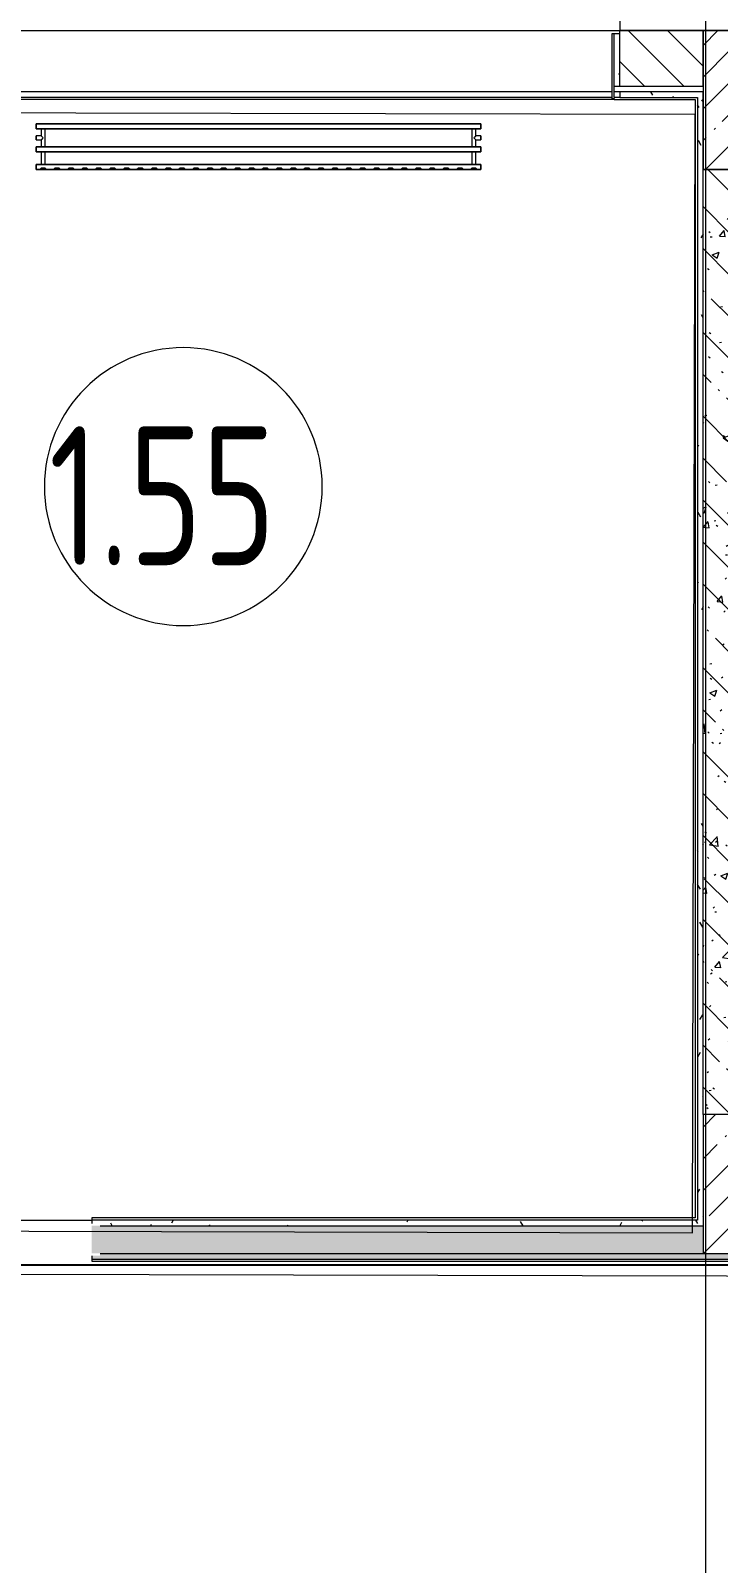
# Model space of a CAD drawing. Header units: millimetres. Extents: x -213911 to 415037, y -3642 to 107391.
# Drawn here: x 78295 to 80770, y 21449 to 26964 of the extents above; entities that cross this region are included whole.
import ezdxf

# ---------------------------------------------------------------- set-up
doc = ezdxf.new("R2010")
doc.units = ezdxf.units.MM
for name, color, linetype, lineweight in [('5.5) Перег WD5', 3, 'Continuous', 40), ('A-AREA-BNDY', 7, 'Continuous', 5), ('A-AREA-IDEN', 7, 'Continuous', 9), ('A-FLOR', 7, 'Continuous', 9), ('A-WALL', 7, 'Continuous', 5), ('I-WALL', 7, 'Continuous', 5), ('S-COLS', 7, 'Continuous', 9), ('S-COLS-1', 7, 'Continuous', 5), ('Оси', 7, 'Continuous', 9)]:
    doc.layers.add(name, color=color, linetype=linetype, lineweight=lineweight)
for name, color, linetype, lineweight, true_color in [('A-WALL-1', 9, 'Continuous', 5, 0x808080), ('A-WALL-FNSH-1', 9, 'Continuous', 5, 0x808080), ('M-EQPM-1', 7, 'Continuous', 9, 0xb2b2b2)]:
    doc.layers.add(name, color=color, linetype=linetype, lineweight=lineweight, true_color=true_color)
doc.styles.add('ISOCPEUR_1', font='isocpeur.ttf', dxfattribs={"height": 350})
doc.styles.add('СПДС', font='ГОСТ тип А.ttf', dxfattribs={"width": 0.9})
doc.dimstyles.new('ISO-2_0_0_9К_Средний_округл2', dxfattribs={"dimscale": 304.8, "dimtxt": 199.196235, "dimasz": 0.492126, "dimexe": 0.393701, "dimexo": 0, "dimgap": 0, "dimtad": 1, "dimdec": 0, "dimrnd": 10, "dimzin": 0, "dimdsep": 46, "dimtxsty": 'ISOCPEUR_1', "dimblk1": 'OBLIQUE', "dimblk2": 'OBLIQUE', "dimsah": 1, "dimcen": 0.09, "dimdle": 0.393701, "dimazin": 0, "dimtfac": 1, "dimtdec": 4, "dimtix": 1, "dimtmove": 0, "dimatfit": 3, "dimfxl": 1, "dimtvp": 1, "dimtolj": 1, "dimtzin": 0, "dimarcsym": 2})
pattern_1 = [(135, (64.7, -136.06), (-150.8683, -150.8683), [213.36, -35.56, 7.112, -35.56]), (135, (64.7, 14.71), (-150.8683, -150.8683), []), (50, (64.7, -136.06), (255.05767, -22.3145), [26.67, -293.37]), (355, (64.7, -136.06), (-49.3404, 267.4791), [21.336, -234.696]), (100.451, (85.96, -137.92), (205.7195, 245.16356), [22.666, -249.326]), (46.184, (64.7, -64.94), (379.511, -58.86), [40.005, -440.055]), (96.636, (96.33, -69.85), (332.3634, 346.3991), [33.999, -373.989]), (351.184, (64.7, -64.94), (332.3669, 346.3953), [32.004, -352.044]), (21, (100.26, -82.72), (212.26017, -143.1711), [26.67, -293.37]), (326, (100.26, -82.72), (86.5224, 257.8632), [21.336, -234.696]), (71.451, (117.95, -94.65), (298.78395, 114.6901), [22.666, -249.326]), (37.5, (64.7, -136.06), (4.32385, 118.37751), [6.706, -225.146, 6.706, -231.546, -235.585]), (37.5, (64.7, -136.06), (4.32385, 118.37751), [-470.103, 6.706, -228.879]), (7.5, (64.7, -136.06), (93.54758, 140.2533), [6.706, -129.134, 6.706, -219.812, -89.789]), (7.5, (64.7, -136.06), (93.54758, 140.2533), [-362.356, 6.706, -83.083]), (327.5, (-14.6, -136.06), (189.82734, -8.02019), [6.706, -82.194, 6.706, -270.662, -368.046]), (327.5, (-14.6, -136.06), (189.82734, -8.02019), [-366.268, 6.706, -361.34]), (317.5, (-50.16, -136.06), (207.38114, 35.59764), [6.706, -108.864, 6.706, -177.495, -261.366]), (317.5, (-50.16, -136.06), (207.38114, 35.59764), [-299.771, 6.706, -254.66])]
pattern_2 = [(0, (64.7, -136.06), (243.84, 60.96), [20.117, -162.763, 20.117, -162.763, -975.36]), (0, (64.7, -136.06), (243.84, 60.96), [-365.76, 20.117, -345.643, 20.117, -162.763, -426.72]), (0, (64.7, -136.06), (243.84, 60.96), [-914.4, 20.117, -101.803, 20.117, -284.683]), (120, (156.14, -105.58), (-174.71291, 180.691634), [20.117, -162.763, 20.117, -162.763, -975.36]), (120, (156.14, -105.58), (-174.71291, 180.691634), [-365.76, 20.117, -345.643, 20.117, -162.763, -426.72]), (120, (156.14, -105.58), (-174.71291, 180.691634), [-914.4, 20.117, -101.803, 20.117, -284.683]), (240, (186.62, 16.34), (-69.12709, -241.651634), [20.117, -162.763, 20.117, -162.763, -975.36]), (240, (186.62, 16.34), (-69.12709, -241.651634), [-365.76, 20.117, -345.643, 20.117, -162.763, -426.72]), (240, (186.62, 16.34), (-69.12709, -241.651634), [-914.4, 20.117, -101.803, 20.117, -284.683])]

# ---------------------------------------------------------------- blocks, each defined once
blk = doc.blocks.new('BSC_Колонна _Прямоугольная - 500х500-V136-Объем проектирования 1 этажа')
at = {"layer": 'S-COLS-1'}
h = blk.add_hatch(dxfattribs=at)
h.set_pattern_fill('FP_138', color=256, style=0, pattern_type=2)
h.set_pattern_definition([(45, (-80900, -22950), (-114.04925, 114.04925), []), (45, (-80785.95, -22950), (-114.04925, 114.04925), [201.613, -40.323, 6.706, -33.617])])
h.paths.add_polyline_path([(202.8, -250), (250, -250), (250, 250), (-250, 250), (-250, -250), (-26, -250)])
for p, q in [((250, 250), (-250, 250)), ((-250, 250), (-250, -250)), ((250, -250), (250, 250)), ((-250, -250), (250, -250))]:
    blk.add_line(p, q, dxfattribs=at)
blk = doc.blocks.new('radiator_prado_classic_z_tip_30_po exemplyaru - Classic Z Тип 30-500-V245-Объем проектирования 1 этажа')
at = {"layer": 'M-EQPM-1'}
for p, q in [((0, 228), (0, 210)), ((1600, 228), (0, 228)), ((0, 210), (0, 228)), ((0, 228), (12.5, 228)), ((12.5, 228), (37.5, 228)), ((37.5, 228), (12.5, 228)), ((12.5, 228), (37.5, 228)), ((12.5, 228), (17.5, 223)), ((12.5, 228), (17.5, 223)), ((32.5, 223), (17.5, 223)), ((17.5, 223), (32.5, 223)), ((32.5, 223), (37.5, 228)), ((37.5, 228), (32.5, 223)), ((37.5, 228), (62.5, 228)), ((62.5, 228), (87.5, 228)), ((87.5, 228), (62.5, 228)), ((62.5, 228), (87.5, 228)), ((62.5, 228), (67.5, 223)), ((62.5, 228), (67.5, 223)), ((82.5, 223), (67.5, 223)), ((67.5, 223), (82.5, 223)), ((82.5, 223), (87.5, 228)), ((87.5, 228), (82.5, 223)), ((87.5, 228), (112.5, 228)), ((112.5, 228), (137.5, 228)), ((137.5, 228), (112.5, 228)), ((112.5, 228), (137.5, 228)), ((112.5, 228), (117.5, 223)), ((112.5, 228), (117.5, 223)), ((132.5, 223), (117.5, 223)), ((117.5, 223), (132.5, 223)), ((132.5, 223), (137.5, 228)), ((137.5, 228), (132.5, 223)), ((137.5, 228), (162.5, 228)), ((162.5, 228), (187.5, 228)), ((187.5, 228), (162.5, 228)), ((162.5, 228), (187.5, 228)), ((162.5, 228), (167.5, 223)), ((162.5, 228), (167.5, 223)), ((182.5, 223), (167.5, 223)), ((167.5, 223), (182.5, 223)), ((182.5, 223), (187.5, 228)), ((187.5, 228), (182.5, 223)), ((187.5, 228), (212.5, 228)), ((212.5, 228), (237.5, 228)), ((237.5, 228), (212.5, 228)), ((212.5, 228), (237.5, 228)), ((212.5, 228), (217.5, 223)), ((212.5, 228), (217.5, 223)), ((232.5, 223), (217.5, 223)), ((217.5, 223), (232.5, 223)), ((232.5, 223), (237.5, 228)), ((237.5, 228), (232.5, 223)), ((237.5, 228), (262.5, 228)), ((262.5, 228), (287.5, 228)), ((287.5, 228), (262.5, 228)), ((262.5, 228), (287.5, 228)), ((262.5, 228), (267.5, 223)), ((262.5, 228), (267.5, 223)), ((282.5, 223), (267.5, 223)), ((267.5, 223), (282.5, 223)), ((282.5, 223), (287.5, 228)), ((287.5, 228), (282.5, 223)), ((287.5, 228), (312.5, 228)), ((312.5, 228), (337.5, 228)), ((337.5, 228), (312.5, 228)), ((312.5, 228), (337.5, 228)), ((312.5, 228), (317.5, 223)), ((312.5, 228), (317.5, 223)), ((332.5, 223), (317.5, 223)), ((317.5, 223), (332.5, 223)), ((332.5, 223), (337.5, 228)), ((337.5, 228), (332.5, 223)), ((337.5, 228), (362.5, 228)), ((362.5, 228), (387.5, 228)), ((387.5, 228), (362.5, 228)), ((362.5, 228), (387.5, 228)), ((362.5, 228), (367.5, 223)), ((362.5, 228), (367.5, 223)), ((382.5, 223), (367.5, 223)), ((367.5, 223), (382.5, 223)), ((382.5, 223), (387.5, 228)), ((387.5, 228), (382.5, 223)), ((387.5, 228), (412.5, 228)), ((412.5, 228), (437.5, 228)), ((437.5, 228), (412.5, 228)), ((412.5, 228), (437.5, 228)), ((412.5, 228), (417.5, 223)), ((412.5, 228), (417.5, 223)), ((432.5, 223), (417.5, 223)), ((417.5, 223), (432.5, 223)), ((432.5, 223), (437.5, 228)), ((437.5, 228), (432.5, 223)), ((437.5, 228), (462.5, 228)), ((462.5, 228), (487.5, 228)), ((487.5, 228), (462.5, 228)), ((462.5, 228), (487.5, 228)), ((462.5, 228), (467.5, 223)), ((462.5, 228), (467.5, 223)), ((482.5, 223), (467.5, 223)), ((467.5, 223), (482.5, 223)), ((482.5, 223), (487.5, 228)), ((487.5, 228), (482.5, 223)), ((487.5, 228), (512.5, 228)), ((512.5, 228), (537.5, 228)), ((537.5, 228), (512.5, 228)), ((512.5, 228), (537.5, 228)), ((512.5, 228), (517.5, 223)), ((512.5, 228), (517.5, 223)), ((532.5, 223), (517.5, 223)), ((517.5, 223), (532.5, 223)), ((532.5, 223), (537.5, 228)), ((537.5, 228), (532.5, 223)), ((537.5, 228), (562.5, 228)), ((562.5, 228), (587.5, 228)), ((587.5, 228), (562.5, 228)), ((562.5, 228), (587.5, 228)), ((562.5, 228), (567.5, 223)), ((562.5, 228), (567.5, 223)), ((582.5, 223), (567.5, 223)), ((567.5, 223), (582.5, 223)), ((582.5, 223), (587.5, 228)), ((587.5, 228), (582.5, 223)), ((587.5, 228), (612.5, 228)), ((612.5, 228), (637.5, 228)), ((637.5, 228), (612.5, 228)), ((612.5, 228), (637.5, 228)), ((612.5, 228), (617.5, 223)), ((612.5, 228), (617.5, 223)), ((632.5, 223), (617.5, 223)), ((617.5, 223), (632.5, 223)), ((632.5, 223), (637.5, 228)), ((637.5, 228), (632.5, 223)), ((637.5, 228), (662.5, 228)), ((662.5, 228), (687.5, 228)), ((687.5, 228), (662.5, 228)), ((662.5, 228), (687.5, 228)), ((662.5, 228), (667.5, 223)), ((662.5, 228), (667.5, 223)), ((682.5, 223), (667.5, 223)), ((667.5, 223), (682.5, 223)), ((682.5, 223), (687.5, 228)), ((687.5, 228), (682.5, 223)), ((687.5, 228), (712.5, 228)), ((712.5, 228), (737.5, 228)), ((737.5, 228), (712.5, 228)), ((712.5, 228), (737.5, 228)), ((712.5, 228), (717.5, 223)), ((712.5, 228), (717.5, 223)), ((732.5, 223), (717.5, 223)), ((717.5, 223), (732.5, 223)), ((732.5, 223), (737.5, 228)), ((737.5, 228), (732.5, 223)), ((737.5, 228), (762.5, 228)), ((762.5, 228), (787.5, 228)), ((787.5, 228), (762.5, 228)), ((762.5, 228), (787.5, 228)), ((762.5, 228), (767.5, 223)), ((762.5, 228), (767.5, 223)), ((782.5, 223), (767.5, 223)), ((767.5, 223), (782.5, 223)), ((782.5, 223), (787.5, 228)), ((787.5, 228), (782.5, 223)), ((787.5, 228), (812.5, 228)), ((812.5, 228), (837.5, 228)), ((837.5, 228), (812.5, 228)), ((812.5, 228), (837.5, 228)), ((812.5, 228), (817.5, 223)), ((812.5, 228), (817.5, 223)), ((832.5, 223), (817.5, 223)), ((817.5, 223), (832.5, 223)), ((832.5, 223), (837.5, 228)), ((837.5, 228), (832.5, 223)), ((837.5, 228), (862.5, 228)), ((862.5, 228), (887.5, 228)), ((887.5, 228), (862.5, 228)), ((862.5, 228), (887.5, 228)), ((862.5, 228), (867.5, 223)), ((862.5, 228), (867.5, 223)), ((882.5, 223), (867.5, 223)), ((867.5, 223), (882.5, 223)), ((882.5, 223), (887.5, 228)), ((887.5, 228), (882.5, 223)), ((887.5, 228), (912.5, 228)), ((912.5, 228), (937.5, 228)), ((937.5, 228), (912.5, 228)), ((912.5, 228), (937.5, 228)), ((912.5, 228), (917.5, 223)), ((912.5, 228), (917.5, 223)), ((932.5, 223), (917.5, 223)), ((917.5, 223), (932.5, 223)), ((932.5, 223), (937.5, 228)), ((937.5, 228), (932.5, 223)), ((937.5, 228), (962.5, 228)), ((962.5, 228), (987.5, 228)), ((987.5, 228), (962.5, 228)), ((962.5, 228), (987.5, 228)), ((962.5, 228), (967.5, 223)), ((962.5, 228), (967.5, 223)), ((982.5, 223), (967.5, 223)), ((967.5, 223), (982.5, 223)), ((982.5, 223), (987.5, 228)), ((987.5, 228), (982.5, 223)), ((987.5, 228), (1012.5, 228)), ((1012.5, 228), (1037.5, 228)), ((1037.5, 228), (1012.5, 228)), ((1012.5, 228), (1037.5, 228)), ((1012.5, 228), (1017.5, 223)), ((1012.5, 228), (1017.5, 223)), ((1032.5, 223), (1017.5, 223)), ((1017.5, 223), (1032.5, 223)), ((1032.5, 223), (1037.5, 228)), ((1037.5, 228), (1032.5, 223)), ((1037.5, 228), (1062.5, 228)), ((1062.5, 228), (1087.5, 228)), ((1087.5, 228), (1062.5, 228)), ((1062.5, 228), (1087.5, 228)), ((1062.5, 228), (1067.5, 223)), ((1062.5, 228), (1067.5, 223)), ((1082.5, 223), (1067.5, 223)), ((1067.5, 223), (1082.5, 223)), ((1082.5, 223), (1087.5, 228)), ((1087.5, 228), (1082.5, 223)), ((1087.5, 228), (1112.5, 228)), ((1112.5, 228), (1137.5, 228)), ((1137.5, 228), (1112.5, 228)), ((1112.5, 228), (1137.5, 228)), ((1112.5, 228), (1117.5, 223)), ((1112.5, 228), (1117.5, 223)), ((1132.5, 223), (1117.5, 223)), ((1117.5, 223), (1132.5, 223)), ((1132.5, 223), (1137.5, 228)), ((1137.5, 228), (1132.5, 223)), ((1137.5, 228), (1162.5, 228)), ((1162.5, 228), (1187.5, 228)), ((1187.5, 228), (1162.5, 228)), ((1162.5, 228), (1187.5, 228)), ((1162.5, 228), (1167.5, 223)), ((1162.5, 228), (1167.5, 223)), ((1182.5, 223), (1167.5, 223)), ((1167.5, 223), (1182.5, 223)), ((1182.5, 223), (1187.5, 228)), ((1187.5, 228), (1182.5, 223)), ((1187.5, 228), (1212.5, 228)), ((1212.5, 228), (1237.5, 228)), ((1237.5, 228), (1212.5, 228)), ((1212.5, 228), (1237.5, 228)), ((1212.5, 228), (1217.5, 223)), ((1212.5, 228), (1217.5, 223)), ((1232.5, 223), (1217.5, 223)), ((1217.5, 223), (1232.5, 223)), ((1232.5, 223), (1237.5, 228)), ((1237.5, 228), (1232.5, 223)), ((1237.5, 228), (1260.6, 228)), ((1262.5, 228), (1287.5, 228)), ((1287.5, 228), (1262.5, 228)), ((1262.5, 228), (1287.5, 228)), ((1262.5, 228), (1267.5, 223)), ((1262.5, 228), (1267.5, 223)), ((1282.5, 223), (1267.5, 223)), ((1267.5, 223), (1282.5, 223)), ((1282.5, 223), (1287.5, 228)), ((1287.5, 228), (1282.5, 223)), ((1287.5, 228), (1312.5, 228)), ((1312.5, 228), (1337.5, 228)), ((1337.5, 228), (1312.5, 228)), ((1312.5, 228), (1337.5, 228)), ((1312.5, 228), (1317.5, 223)), ((1312.5, 228), (1317.5, 223)), ((1332.5, 223), (1317.5, 223)), ((1317.5, 223), (1332.5, 223)), ((1332.5, 223), (1337.5, 228)), ((1337.5, 228), (1332.5, 223)), ((1337.5, 228), (1362.5, 228)), ((1362.5, 228), (1387.5, 228)), ((1387.5, 228), (1362.5, 228)), ((1362.5, 228), (1387.5, 228)), ((1362.5, 228), (1367.5, 223)), ((1362.5, 228), (1367.5, 223)), ((1382.5, 223), (1367.5, 223)), ((1367.5, 223), (1382.5, 223)), ((1382.5, 223), (1387.5, 228)), ((1387.5, 228), (1382.5, 223)), ((1387.5, 228), (1412.5, 228)), ((1412.5, 228), (1437.5, 228)), ((1437.5, 228), (1412.5, 228)), ((1412.5, 228), (1437.5, 228)), ((1412.5, 228), (1417.5, 223)), ((1412.5, 228), (1417.5, 223)), ((1432.5, 223), (1417.5, 223)), ((1417.5, 223), (1432.5, 223)), ((1432.5, 223), (1437.5, 228)), ((1437.5, 228), (1432.5, 223)), ((1437.5, 228), (1462.5, 228)), ((1462.5, 228), (1487.5, 228)), ((1487.5, 228), (1462.5, 228)), ((1462.5, 228), (1487.5, 228)), ((1462.5, 228), (1467.5, 223)), ((1462.5, 228), (1467.5, 223)), ((1482.5, 223), (1467.5, 223)), ((1467.5, 223), (1482.5, 223)), ((1482.5, 223), (1487.5, 228)), ((1487.5, 228), (1482.5, 223)), ((1487.5, 228), (1512.5, 228)), ((1512.5, 228), (1537.5, 228)), ((1537.5, 228), (1512.5, 228)), ((1512.5, 228), (1537.5, 228)), ((1512.5, 228), (1517.5, 223)), ((1512.5, 228), (1517.5, 223)), ((1532.5, 223), (1517.5, 223)), ((1517.5, 223), (1532.5, 223)), ((1532.5, 223), (1537.5, 228)), ((1537.5, 228), (1532.5, 223)), ((1537.5, 228), (1562.5, 228)), ((1562.5, 228), (1587.5, 228)), ((1587.5, 228), (1562.5, 228)), ((1562.5, 228), (1587.5, 228)), ((1562.5, 228), (1567.5, 223)), ((1562.5, 228), (1567.5, 223)), ((1582.5, 223), (1567.5, 223)), ((1567.5, 223), (1582.5, 223)), ((1582.5, 223), (1587.5, 228)), ((1587.5, 228), (1582.5, 223)), ((1587.5, 228), (1600, 228)), ((1600, 210), (1600, 228)), ((1600, 228), (1600, 210)), ((0, 210), (1600, 210)), ((17.8, 210), (0, 210)), ((17.5, 210), (17.5, 164)), ((17.5, 210), (17.5, 164)), ((17.8, 210), (17.5, 210)), ((17.5, 210), (17.8, 210)), ((17.8, 210), (17.5, 210)), ((17.5, 210), (32.5, 210)), ((32.2, 210), (17.8, 210)), ((17.8, 210), (32.2, 210)), ((32.2, 210), (17.8, 210)), ((32.5, 210), (32.2, 210)), ((32.2, 210), (32.5, 210)), ((32.5, 210), (32.2, 210)), ((1567.8, 210), (32.2, 210)), ((32.5, 164), (32.5, 210)), ((32.5, 164), (32.5, 210)), ((1567.5, 210), (1567.5, 164)), ((1567.5, 210), (1567.5, 164)), ((1567.8, 210), (1567.5, 210)), ((1567.5, 210), (1582.5, 210)), ((1567.8, 210), (1567.5, 210)), ((1567.5, 210), (1567.8, 210)), ((1582.2, 210), (1567.8, 210)), ((1582.2, 210), (1567.8, 210)), ((1567.8, 210), (1582.2, 210)), ((1582.5, 210), (1582.2, 210)), ((1582.5, 210), (1582.2, 210)), ((1582.2, 210), (1582.5, 210)), ((1600, 210), (1582.2, 210)), ((1582.5, 164), (1582.5, 210)), ((1582.5, 164), (1582.5, 210)), ((1600, 164), (0, 164)), ((0, 164), (0, 146)), ((0, 146), (0, 164)), ((0, 164), (17.8, 164)), ((0, 146), (1600, 146)), ((18.5, 146), (0, 146)), ((17.5, 121.5), (0, 121.5)), ((17.5, 121.5), (0, 121.5)), ((0, 121.5), (0, 120.5)), ((0, 106.5), (0, 121.5)), ((0, 120.5), (0, 107.5)), ((0, 120.5), (0, 119.3)), ((0, 114), (0, 120.5)), ((0, 120.5), (0, 120.5)), ((0, 119.3), (0, 117.8)), ((0, 117.8), (0, 114)), ((0, 114), (0, 110.3)), ((0, 107.5), (0, 114)), ((17.8, 164), (17.5, 164)), ((17.5, 164), (17.8, 164)), ((17.8, 164), (17.5, 164)), ((17.5, 164), (32.5, 164)), ((17.5, 146), (17.5, 121.5)), ((17.5, 146), (17.5, 121.5)), ((17.5, 146), (18.5, 146)), ((18.5, 146), (17.5, 146)), ((17.5, 146), (18.5, 146)), ((32.5, 146), (17.5, 146)), ((32.2, 164), (17.8, 164)), ((17.8, 164), (32.2, 164)), ((32.2, 164), (17.8, 164)), ((18.5, 146), (32.2, 146)), ((32.2, 146), (18.5, 146)), ((18.5, 146), (32.2, 146)), ((32.5, 164), (32.2, 164)), ((32.2, 164), (32.5, 164)), ((32.5, 164), (32.2, 164)), ((32.2, 164), (1567.8, 164)), ((32.2, 146), (32.5, 146)), ((32.5, 146), (32.2, 146)), ((32.2, 146), (32.5, 146)), ((1567.8, 146), (32.2, 146)), ((32.5, 82), (32.5, 146)), ((32.5, 82), (32.5, 146)), ((1567.8, 164), (1567.5, 164)), ((1567.5, 164), (1582.5, 164)), ((1567.8, 164), (1567.5, 164)), ((1567.5, 164), (1567.8, 164)), ((1567.5, 146), (1567.5, 82)), ((1567.5, 146), (1567.5, 82)), ((1567.5, 146), (1567.8, 146)), ((1582.5, 146), (1567.5, 146)), ((1567.5, 146), (1567.8, 146)), ((1567.8, 146), (1567.5, 146)), ((1582.2, 164), (1567.8, 164)), ((1582.2, 164), (1567.8, 164)), ((1567.8, 164), (1582.2, 164)), ((1567.8, 146), (1581.5, 146)), ((1567.8, 146), (1581.5, 146)), ((1581.5, 146), (1567.8, 146)), ((1581.5, 146), (1582.5, 146)), ((1581.5, 146), (1582.5, 146)), ((1582.5, 146), (1581.5, 146)), ((1600, 146), (1581.5, 146)), ((1582.5, 164), (1582.2, 164)), ((1582.5, 164), (1582.2, 164)), ((1582.2, 164), (1582.5, 164)), ((1582.2, 164), (1600, 164)), ((1582.5, 121.5), (1582.5, 146)), ((1582.5, 121.5), (1582.5, 146)), ((1600, 121.5), (1582.5, 121.5)), ((1600, 121.5), (1582.5, 121.5)), ((1600, 146), (1600, 164)), ((1600, 164), (1600, 146)), ((1600, 121.5), (1600, 106.5)), ((1600, 120.5), (1600, 121.5)), ((1600, 121.5), (1600, 120.5)), ((1600, 120.5), (1600, 121.5)), ((1600, 107.5), (1600, 120.5)), ((1600, 120.5), (1600, 107.5)), ((1600, 107.5), (1600, 120.5)), ((0, 110.3), (0, 108.7)), ((0, 108.7), (0, 107.5)), ((0, 107.5), (0, 106.5)), ((0, 107.5), (0, 107.5)), ((0, 106.5), (17.5, 106.5)), ((0, 106.5), (17.5, 106.5)), ((1600, 82), (0, 82)), ((0, 82), (0, 64)), ((0, 64), (0, 82)), ((0, 82), (18.5, 82)), ((1600, 64), (0, 64)), ((0, 64), (1600, 64)), ((17.5, 106.5), (17.5, 82)), ((17.5, 106.5), (17.5, 82)), ((18.5, 82), (17.5, 82)), ((17.5, 82), (18.5, 82)), ((18.5, 82), (17.5, 82)), ((17.5, 82), (32.5, 82)), ((32.2, 82), (18.5, 82)), ((18.5, 82), (32.2, 82)), ((32.2, 82), (18.5, 82)), ((32.5, 82), (32.2, 82)), ((32.2, 82), (32.5, 82)), ((32.5, 82), (32.2, 82)), ((32.2, 82), (1567.8, 82)), ((1567.8, 82), (1567.5, 82)), ((1567.5, 82), (1582.5, 82)), ((1567.8, 82), (1567.5, 82)), ((1567.5, 82), (1567.8, 82)), ((1581.5, 82), (1567.8, 82)), ((1581.5, 82), (1567.8, 82)), ((1567.8, 82), (1581.5, 82)), ((1582.5, 82), (1581.5, 82)), ((1582.5, 82), (1581.5, 82)), ((1581.5, 82), (1582.5, 82)), ((1581.5, 82), (1600, 82)), ((1582.5, 82), (1582.5, 106.5)), ((1582.5, 106.5), (1600, 106.5)), ((1582.5, 82), (1582.5, 106.5)), ((1582.5, 106.5), (1600, 106.5)), ((1600, 106.5), (1600, 107.5)), ((1600, 107.5), (1600, 106.5)), ((1600, 106.5), (1600, 107.5)), ((1600, 64), (1600, 82)), ((1600, 82), (1600, 64))]:
    blk.add_line(p, q, dxfattribs=at)
for points, knots in [([(18.5, 120.5), (18.4, 120.6), (18.3, 120.7), (18.1, 120.9), (17.9, 121.1), (17.8, 121.2), (17.7, 121.3), (17.5, 121.5), (17.5, 121.5), (17.5, 121.5)], [0.7142857, 0.7142857, 0.7142857, 0.7142857, 0.75, 0.7857143, 0.8214286, 0.8571429, 0.8928571, 0.9285714, 1, 1, 1, 1]), ([(17.5, 121.5), (17.5, 121.5), (17.5, 121.5), (17.7, 121.3), (17.8, 121.2), (17.9, 121.1), (18.1, 120.9), (18.3, 120.7), (18.4, 120.6), (18.5, 120.5)], [0, 0, 0, 0, 0.0714286, 0.1071429, 0.1428571, 0.1785714, 0.2142857, 0.25, 0.2857143, 0.2857143, 0.2857143, 0.2857143]), ([(17.5, 121.5), (17.5, 121.5), (17.5, 121.5), (17.7, 121.3), (17.8, 121.2), (17.9, 121.1), (18.1, 120.9), (18.3, 120.7), (18.4, 120.6), (18.5, 120.5)], [0, 0, 0, 0, 0.0714286, 0.1071429, 0.1428571, 0.1785714, 0.2142857, 0.25, 0.2857143, 0.2857143, 0.2857143, 0.2857143]), ([(25, 114), (24.5, 114.5), (23.6, 115.4), (22.4, 116.6), (21.6, 117.4), (21.1, 117.9), (20.8, 118.2), (20.5, 118.5), (20.2, 118.8), (19.8, 119.1), (19.6, 119.4), (19.3, 119.7), (19, 120), (18.7, 120.3), (18.5, 120.5), (18.3, 120.7), (18.1, 120.9), (17.9, 121.1), (17.8, 121.2), (17.7, 121.3), (17.5, 121.5), (17.5, 121.5), (17.5, 121.5)], [0, 0, 0, 0, 0.142857, 0.285714, 0.357143, 0.392857, 0.428571, 0.464286, 0.5, 0.535714, 0.571429, 0.607143, 0.642857, 0.678571, 0.714286, 0.75, 0.785714, 0.821429, 0.857143, 0.892857, 0.928571, 1, 1, 1, 1]), ([(17.5, 106.5), (17.5, 106.5), (17.5, 106.5), (17.7, 106.7), (17.8, 106.8), (17.9, 106.9), (18.1, 107.1), (18.3, 107.3), (18.5, 107.5), (18.7, 107.7), (19, 108), (19.3, 108.3), (19.6, 108.6), (19.8, 108.9), (20.3, 109.3), (20.7, 109.7), (21.1, 110.1), (21.6, 110.6), (22.4, 111.4), (23.6, 112.6), (24.5, 113.5), (25, 114)], [0, 0, 0, 0, 0.071429, 0.107143, 0.142857, 0.178571, 0.214286, 0.25, 0.285714, 0.321429, 0.357143, 0.392857, 0.428571, 0.464286, 0.5, 0.571429, 0.607143, 0.642857, 0.714286, 0.857143, 1, 1, 1, 1]), ([(22.1, 116.9), (21.9, 117.1), (21.6, 117.4), (21.1, 117.9), (20.8, 118.2), (20.5, 118.5), (20.2, 118.8), (19.9, 119.2), (19.7, 119.3), (19.6, 119.4)], [0.2857143, 0.2857143, 0.2857143, 0.2857143, 0.3571429, 0.3928571, 0.4285714, 0.4642857, 0.5, 0.5357143, 0.5714286, 0.5714286, 0.5714286, 0.5714286]), ([(19.6, 119.4), (19.7, 119.3), (19.9, 119.2), (20.3, 118.7), (20.7, 118.3), (21.1, 117.9), (21.6, 117.4), (21.9, 117.1), (22.1, 116.9)], [0.4285714, 0.4285714, 0.4285714, 0.4285714, 0.4642857, 0.5, 0.5714286, 0.6071429, 0.6428571, 0.7142857, 0.7142857, 0.7142857, 0.7142857]), ([(19.6, 119.4), (19.7, 119.3), (19.8, 119.1), (20.3, 118.7), (20.7, 118.3), (21.1, 117.9), (21.6, 117.4), (21.9, 117.1), (22.1, 116.9)], [0.4285714, 0.4285714, 0.4285714, 0.4285714, 0.4642857, 0.5, 0.5714286, 0.6071429, 0.6428571, 0.7142857, 0.7142857, 0.7142857, 0.7142857]), ([(19.6, 108.6), (19.7, 108.7), (19.9, 108.8), (20.3, 109.3), (20.7, 109.7), (21.1, 110.1), (21.6, 110.6), (21.9, 110.9), (22.1, 111.1)], [0.4285714, 0.4285714, 0.4285714, 0.4285714, 0.4642857, 0.5, 0.5714286, 0.6071429, 0.6428571, 0.7142857, 0.7142857, 0.7142857, 0.7142857]), ([(22.1, 111.1), (21.9, 110.9), (21.6, 110.6), (21.1, 110.1), (20.8, 109.8), (20.5, 109.5), (20.2, 109.2), (19.9, 108.8), (19.7, 108.7), (19.6, 108.6)], [0.2857143, 0.2857143, 0.2857143, 0.2857143, 0.3571429, 0.3928571, 0.4285714, 0.4642857, 0.5, 0.5357143, 0.5714286, 0.5714286, 0.5714286, 0.5714286]), ([(22.1, 111.1), (21.9, 110.9), (21.6, 110.6), (21.1, 110.1), (20.8, 109.8), (20.5, 109.5), (20.2, 109.2), (19.8, 108.9), (19.7, 108.7), (19.6, 108.6)], [0.2857143, 0.2857143, 0.2857143, 0.2857143, 0.3571429, 0.3928571, 0.4285714, 0.4642857, 0.5, 0.5357143, 0.5714286, 0.5714286, 0.5714286, 0.5714286]), ([(1575, 114), (1575.5, 114.5), (1576.4, 115.4), (1577.6, 116.6), (1578.4, 117.4), (1578.9, 117.9), (1579.2, 118.2), (1579.5, 118.5), (1579.8, 118.8), (1580.1, 119.2), (1580.4, 119.4), (1580.7, 119.7), (1581, 120), (1581.3, 120.3), (1581.5, 120.5), (1581.7, 120.7), (1581.9, 120.9), (1582.1, 121.1), (1582.2, 121.2), (1582.3, 121.3), (1582.5, 121.5), (1582.5, 121.5), (1582.5, 121.5)], [0, 0, 0, 0, 0.142857, 0.285714, 0.357143, 0.392857, 0.428571, 0.464286, 0.5, 0.535714, 0.571429, 0.607143, 0.642857, 0.678571, 0.714286, 0.75, 0.785714, 0.821429, 0.857143, 0.892857, 0.928571, 1, 1, 1, 1]), ([(1582.5, 106.5), (1582.5, 106.5), (1582.5, 106.5), (1582.3, 106.7), (1582.2, 106.8), (1582.1, 106.9), (1581.9, 107.1), (1581.7, 107.3), (1581.5, 107.5), (1581.3, 107.7), (1581, 108), (1580.7, 108.3), (1580.4, 108.6), (1580.1, 108.8), (1579.7, 109.3), (1579.3, 109.7), (1578.9, 110.1), (1578.4, 110.6), (1577.6, 111.4), (1576.4, 112.6), (1575.5, 113.5), (1575, 114)], [0, 0, 0, 0, 0.071429, 0.107143, 0.142857, 0.178571, 0.214286, 0.25, 0.285714, 0.321429, 0.357143, 0.392857, 0.428571, 0.464286, 0.5, 0.571429, 0.607143, 0.642857, 0.714286, 0.857143, 1, 1, 1, 1]), ([(1580.4, 119.4), (1580.3, 119.3), (1580.1, 119.2), (1579.7, 118.7), (1579.3, 118.3), (1578.9, 117.9), (1578.4, 117.4), (1578.1, 117.1), (1577.9, 116.9)], [0.4285714, 0.4285714, 0.4285714, 0.4285714, 0.4642857, 0.5, 0.5714286, 0.6071429, 0.6428571, 0.7142857, 0.7142857, 0.7142857, 0.7142857]), ([(1580.4, 119.4), (1580.3, 119.3), (1580.1, 119.2), (1579.7, 118.7), (1579.3, 118.3), (1578.9, 117.9), (1578.4, 117.4), (1578.1, 117.1), (1577.9, 116.9)], [0.4285714, 0.4285714, 0.4285714, 0.4285714, 0.4642857, 0.5, 0.5714286, 0.6071429, 0.6428571, 0.7142857, 0.7142857, 0.7142857, 0.7142857]), ([(1577.9, 116.9), (1578.1, 117.1), (1578.4, 117.4), (1578.9, 117.9), (1579.2, 118.2), (1579.5, 118.5), (1579.8, 118.8), (1580.1, 119.2), (1580.3, 119.3), (1580.4, 119.4)], [0.2857143, 0.2857143, 0.2857143, 0.2857143, 0.3571429, 0.3928571, 0.4285714, 0.4642857, 0.5, 0.5357143, 0.5714286, 0.5714286, 0.5714286, 0.5714286]), ([(1577.9, 111.1), (1578.1, 110.9), (1578.4, 110.6), (1578.9, 110.1), (1579.2, 109.8), (1579.5, 109.5), (1579.8, 109.2), (1580.1, 108.8), (1580.3, 108.7), (1580.4, 108.6)], [0.2857143, 0.2857143, 0.2857143, 0.2857143, 0.3571429, 0.3928571, 0.4285714, 0.4642857, 0.5, 0.5357143, 0.5714286, 0.5714286, 0.5714286, 0.5714286]), ([(1577.9, 111.1), (1578.1, 110.9), (1578.4, 110.6), (1578.9, 110.1), (1579.2, 109.8), (1579.5, 109.5), (1579.8, 109.2), (1580.1, 108.8), (1580.3, 108.7), (1580.4, 108.6)], [0.2857143, 0.2857143, 0.2857143, 0.2857143, 0.3571429, 0.3928571, 0.4285714, 0.4642857, 0.5, 0.5357143, 0.5714286, 0.5714286, 0.5714286, 0.5714286]), ([(1580.4, 108.6), (1580.3, 108.7), (1580.1, 108.8), (1579.7, 109.3), (1579.3, 109.7), (1578.9, 110.1), (1578.4, 110.6), (1578.1, 110.9), (1577.9, 111.1)], [0.4285714, 0.4285714, 0.4285714, 0.4285714, 0.4642857, 0.5, 0.5714286, 0.6071429, 0.6428571, 0.7142857, 0.7142857, 0.7142857, 0.7142857]), ([(1582.5, 121.5), (1582.5, 121.5), (1582.5, 121.5), (1582.3, 121.3), (1582.2, 121.2), (1582.1, 121.1), (1581.9, 120.9), (1581.7, 120.7), (1581.6, 120.6), (1581.5, 120.5)], [0, 0, 0, 0, 0.0714286, 0.1071429, 0.1428571, 0.1785714, 0.2142857, 0.25, 0.2857143, 0.2857143, 0.2857143, 0.2857143]), ([(1582.5, 121.5), (1582.5, 121.5), (1582.5, 121.5), (1582.3, 121.3), (1582.2, 121.2), (1582.1, 121.1), (1581.9, 120.9), (1581.7, 120.7), (1581.6, 120.6), (1581.5, 120.5)], [0, 0, 0, 0, 0.0714286, 0.1071429, 0.1428571, 0.1785714, 0.2142857, 0.25, 0.2857143, 0.2857143, 0.2857143, 0.2857143]), ([(1581.5, 120.5), (1581.6, 120.6), (1581.7, 120.7), (1581.9, 120.9), (1582.1, 121.1), (1582.2, 121.2), (1582.3, 121.3), (1582.5, 121.5), (1582.5, 121.5), (1582.5, 121.5)], [0.7142857, 0.7142857, 0.7142857, 0.7142857, 0.75, 0.7857143, 0.8214286, 0.8571429, 0.8928571, 0.9285714, 1, 1, 1, 1]), ([(17.5, 106.5), (17.5, 106.5), (17.5, 106.5), (17.7, 106.7), (17.8, 106.8), (17.9, 106.9), (18.1, 107.1), (18.3, 107.3), (18.4, 107.4), (18.5, 107.5)], [0, 0, 0, 0, 0.0714286, 0.1071429, 0.1428571, 0.1785714, 0.2142857, 0.25, 0.2857143, 0.2857143, 0.2857143, 0.2857143]), ([(18.5, 107.5), (18.4, 107.4), (18.3, 107.3), (18.1, 107.1), (17.9, 106.9), (17.8, 106.8), (17.7, 106.7), (17.5, 106.5), (17.5, 106.5), (17.5, 106.5)], [0.7142857, 0.7142857, 0.7142857, 0.7142857, 0.75, 0.7857143, 0.8214286, 0.8571429, 0.8928571, 0.9285714, 1, 1, 1, 1]), ([(18.5, 107.5), (18.4, 107.4), (18.3, 107.3), (18.1, 107.1), (17.9, 106.9), (17.8, 106.8), (17.7, 106.7), (17.5, 106.5), (17.5, 106.5), (17.5, 106.5)], [0.7142857, 0.7142857, 0.7142857, 0.7142857, 0.75, 0.7857143, 0.8214286, 0.8571429, 0.8928571, 0.9285714, 1, 1, 1, 1]), ([(1581.5, 107.5), (1581.6, 107.4), (1581.7, 107.3), (1581.9, 107.1), (1582.1, 106.9), (1582.2, 106.8), (1582.3, 106.7), (1582.5, 106.5), (1582.5, 106.5), (1582.5, 106.5)], [0.7142857, 0.7142857, 0.7142857, 0.7142857, 0.75, 0.7857143, 0.8214286, 0.8571429, 0.8928571, 0.9285714, 1, 1, 1, 1]), ([(1581.5, 107.5), (1581.6, 107.4), (1581.7, 107.3), (1581.9, 107.1), (1582.1, 106.9), (1582.2, 106.8), (1582.3, 106.7), (1582.5, 106.5), (1582.5, 106.5), (1582.5, 106.5)], [0.7142857, 0.7142857, 0.7142857, 0.7142857, 0.75, 0.7857143, 0.8214286, 0.8571429, 0.8928571, 0.9285714, 1, 1, 1, 1]), ([(1582.5, 106.5), (1582.5, 106.5), (1582.5, 106.5), (1582.3, 106.7), (1582.2, 106.8), (1582.1, 106.9), (1581.9, 107.1), (1581.7, 107.3), (1581.6, 107.4), (1581.5, 107.5)], [0, 0, 0, 0, 0.0714286, 0.1071429, 0.1428571, 0.1785714, 0.2142857, 0.25, 0.2857143, 0.2857143, 0.2857143, 0.2857143])]:
    blk.add_open_spline(points, degree=3, knots=knots, dxfattribs=at)
for points in [[(19.6, 119.4), (19.5, 119.5), (19.3, 119.7), (19, 120), (18.7, 120.3), (18.6, 120.4), (18.5, 120.5)], [(18.5, 120.5), (18.6, 120.4), (18.7, 120.3), (19, 120), (19.3, 119.7), (19.5, 119.5), (19.6, 119.4)], [(18.5, 120.5), (18.6, 120.4), (18.7, 120.3), (19, 120), (19.3, 119.7), (19.5, 119.5), (19.6, 119.4)], [(25, 114), (24.5, 114.5), (23.6, 115.4), (22.6, 116.4), (22.1, 116.9)], [(22.1, 116.9), (22.6, 116.4), (23.6, 115.4), (24.5, 114.5), (25, 114)], [(22.1, 116.9), (22.6, 116.4), (23.6, 115.4), (24.5, 114.5), (25, 114)], [(22.1, 111.1), (22.6, 111.6), (23.6, 112.6), (24.5, 113.5), (25, 114)], [(25, 114), (24.5, 113.5), (23.6, 112.6), (22.6, 111.6), (22.1, 111.1)], [(25, 114), (24.5, 113.5), (23.6, 112.6), (22.6, 111.6), (22.1, 111.1)], [(1577.9, 116.9), (1577.4, 116.4), (1576.4, 115.4), (1575.5, 114.5), (1575, 114)], [(1577.9, 116.9), (1577.4, 116.4), (1576.4, 115.4), (1575.5, 114.5), (1575, 114)], [(1575, 114), (1575.5, 114.5), (1576.4, 115.4), (1577.4, 116.4), (1577.9, 116.9)], [(1575, 114), (1575.5, 113.5), (1576.4, 112.6), (1577.4, 111.6), (1577.9, 111.1)], [(1575, 114), (1575.5, 113.5), (1576.4, 112.6), (1577.4, 111.6), (1577.9, 111.1)], [(1577.9, 111.1), (1577.4, 111.6), (1576.4, 112.6), (1575.5, 113.5), (1575, 114)], [(1581.5, 120.5), (1581.4, 120.4), (1581.3, 120.3), (1581, 120), (1580.7, 119.7), (1580.5, 119.5), (1580.4, 119.4)], [(1581.5, 120.5), (1581.4, 120.4), (1581.3, 120.3), (1581, 120), (1580.7, 119.7), (1580.5, 119.5), (1580.4, 119.4)], [(1580.4, 119.4), (1580.5, 119.5), (1580.7, 119.7), (1581, 120), (1581.3, 120.3), (1581.4, 120.4), (1581.5, 120.5)], [(18.5, 107.5), (18.6, 107.6), (18.7, 107.7), (19, 108), (19.3, 108.3), (19.5, 108.5), (19.6, 108.6)], [(19.6, 108.6), (19.5, 108.5), (19.3, 108.3), (19, 108), (18.7, 107.7), (18.6, 107.6), (18.5, 107.5)], [(19.6, 108.6), (19.5, 108.5), (19.3, 108.3), (19, 108), (18.7, 107.7), (18.6, 107.6), (18.5, 107.5)], [(1580.4, 108.6), (1580.5, 108.5), (1580.7, 108.3), (1581, 108), (1581.3, 107.7), (1581.4, 107.6), (1581.5, 107.5)], [(1580.4, 108.6), (1580.5, 108.5), (1580.7, 108.3), (1581, 108), (1581.3, 107.7), (1581.4, 107.6), (1581.5, 107.5)], [(1581.5, 107.5), (1581.4, 107.6), (1581.3, 107.7), (1581, 108), (1580.7, 108.3), (1580.5, 108.5), (1580.4, 108.6)]]:
    blk.add_open_spline(points, degree=3, dxfattribs=at)
blk = doc.blocks.new('Марка_Помещения - Номер-25198446-Объем проектирования 1 этажа')
at = {"layer": 'A-AREA-IDEN'}
for start, end in [(360, 180), (180, 360)]:
    blk.add_arc((0, 0), 2.5, start, end, dxfattribs=at)
blk = doc.blocks.new('_Oblique')
at = {"color": 0, "linetype": 'ByBlock', "lineweight": -2}
blk.add_line((-0.5, -0.5), (0.5, 0.5), dxfattribs=at)
blk = doc.blocks.new('*D2019')
at = {"layer": '5.5) Перег WD5', "color": 0, "lineweight": -2, "transparency": 16777216}
for p, q in [((34274.7, 22501.5), (34274.7, 22643.4)), ((34604.7, 22501.5), (34604.7, 22643.4)), ((34154.7, 22523.4), (34604.7, 22523.4)), ((34604.7, 22523.4), (87153.3, 22523.4))]:
    blk.add_line(p, q, dxfattribs=at)
at = {"layer": 'Defpoints', "color": 0, "transparency": 16777216}
for p in [(34274.7, 22501.5), (34604.7, 22523.4), (34604.7, 22501.5)]:
    blk.add_point(p, dxfattribs=at)
at = {"layer": '5.5) Перег WD5', "color": 0, "lineweight": -2, "transparency": 16777216, "xscale": 304.8, "yscale": 304.8, "zscale": 304.8, "rotation": 180}
blk.add_blockref('_Oblique', (34274.7, 22523.4), dxfattribs=at)
at = {"layer": '5.5) Перег WD5', "color": 0, "lineweight": -2, "transparency": 16777216, "xscale": 304.8, "yscale": 304.8, "zscale": 304.8}
blk.add_blockref('_Oblique', (34604.7, 22523.4), dxfattribs=at)
at = {"layer": '5.5) Перег WD5', "color": 0, "lineweight": 25, "transparency": 16777216, "insert": (86593.3, 22990.1), "char_height": 350, "width": 455.087, "attachment_point": 1, "line_spacing_factor": 1.149209, "style": 'ISOCPEUR_1'}
blk.add_mtext('\\A1;330', dxfattribs=at)

msp = doc.modelspace()

# ---------------------------------------------------------------- hatches: boundary and pattern name
at = {"layer": 'A-WALL'}
h = msp.add_hatch(dxfattribs=at)
h.set_pattern_fill('FP_2', color=256, style=0, pattern_type=2)
h.set_pattern_definition([(135, (64.7, -136.06), (-70.71068, -70.71068), [])])
h.paths.add_polyline_path([(42824.7, 26763.9), (44624.7, 26763.9), (44624.7, 26963.9), (42824.7, 26963.9), (42824.7, 26886.2)])
h.paths.add_polyline_path([(56924.7, 26763.9), (57769.7, 26763.9), (57769.7, 26963.9), (56924.7, 26963.9), (56924.7, 26886.2)])
h.paths.add_polyline_path([(80714.7, 26763.9), (80714.7, 26963.9), (80414.7, 26963.9), (80414.7, 26763.9)])
h.paths.add_polyline_path([(54224.7, 26763.9), (54224.7, 26963.9), (53924.7, 26963.9), (53924.7, 26763.9)])
h.paths.add_polyline_path([(76814.7, 26763.9), (76814.7, 26963.9), (76414.7, 26963.9), (76414.7, 26763.9), (76591, 26763.9)])
h.paths.add_polyline_path([(60069.7, 26763.9), (60224.7, 26763.9), (60224.7, 26963.9), (60069.7, 26963.9), (60069.7, 26800.4)])
h.paths.add_polyline_path([(60824.7, 26763.9), (61124.7, 26763.9), (61124.7, 26963.9), (60824.7, 26963.9), (60824.7, 26817.8)])
h.paths.add_polyline_path([(74314.7, 26763.9), (74314.7, 26963.9), (74104.7, 26963.9), (74104.7, 26763.9)])
h.paths.add_polyline_path([(47724.7, 26763.9), (48224.7, 26763.9), (48223.9, 26963.9), (47724.7, 26963.9), (47724.7, 26886.2)])
h.paths.add_polyline_path([(51464.7, 26763.9), (51824.7, 26763.9), (51824.7, 26963.9), (50924.7, 26963.9), (50924.7, 26763.9), (51406.5, 26763.9)])
h.paths.add_polyline_path([(73604.7, 26763.9), (73604.7, 26963.9), (72974.7, 26963.9), (72974.7, 26763.9), (73496.4, 26763.9)])
h.paths.add_polyline_path([(66848.7, 26763.9), (67124.7, 26763.9), (67124.7, 26963.9), (66824.7, 26963.9), (66824.7, 26763.9)])
h.paths.add_polyline_path([(70374.7, 26763.9), (70374.7, 26963.9), (68274.7, 26963.9), (68270.7, 26763.9), (69886.1, 26763.9)])
at = {"layer": 'I-WALL'}
h = msp.add_hatch(dxfattribs=at)
h.set_pattern_fill('FP_191', color=256, style=0, pattern_type=2)
h.set_pattern_definition(pattern_2)
h.paths.add_polyline_path([(80394.7, 26763.9), (80414.7, 26763.9), (80414.7, 26951.9), (80394.7, 26951.9), (80394.7, 26886.2)])
h = msp.add_hatch(dxfattribs=at)
h.set_pattern_fill('FP_191', color=256, style=0, pattern_type=2)
h.set_pattern_definition(pattern_2)
h.paths.add_polyline_path([(80673.8, 26723.9), (80694.7, 26723.9), (80694.6, 26743.9), (80414.7, 26743.9), (80414.7, 26723.9)])
h = msp.add_hatch(dxfattribs=at)
h.set_pattern_fill('FP_191', color=256, style=0, pattern_type=2)
h.set_pattern_definition(pattern_2)
h.paths.add_polyline_path([(80714.7, 22683.9), (80714.7, 26743.9), (80694.7, 26743.9), (80694.7, 22683.9)])
h = msp.add_hatch(dxfattribs=at)
h.set_pattern_fill('FP_41', color=256, style=0, pattern_type=2)
h.set_pattern_definition(pattern_1)
h.paths.add_polyline_path([(80814.7, 23063.9), (80814.7, 26463.9), (80714.7, 26463.9), (80714.7, 23063.9)])
h = msp.add_hatch(dxfattribs=at)
h.set_pattern_fill('FP_191', color=256, style=0, pattern_type=2)
h.set_pattern_definition(pattern_2)
h.paths.add_polyline_path([(80694.7, 22663.9), (80714.7, 22663.9), (80714.7, 22683.9), (78514.7, 22683.9), (78514.7, 22671.9), (78544.7, 22671.9), (78544.7, 22663.9), (80201.4, 22663.9)])
h.paths.add_polyline_path([(77384.7, 22663.9), (77385.9, 22671.9), (77414.7, 22671.9), (77414.7, 22683.9), (77334.7, 22683.9), (77334.9, 22663.9), (77342.7, 22663.9)])
h = msp.add_hatch(dxfattribs=at)
h.set_pattern_fill('FP_41', color=256, style=0, pattern_type=2)
h.set_pattern_definition(pattern_1)
h.paths.add_polyline_path([(82394.7, 22563.9), (82494.7, 22563.9), (82494.7, 22663.9), (82294.7, 22661.9), (82294.7, 22653.9), (82264.7, 22653.9), (82264.7, 22573.9), (82294.7, 22573.9), (82294.7, 22565.9), (82374.7, 22563.9)])
h.paths.add_polyline_path([(78764.5, 22563.9), (80714.7, 22563.9), (80714.7, 22663.9), (78514.7, 22663.9), (78514.7, 22563.9), (78544.7, 22563.9)])
h.paths.add_polyline_path([(81232.9, 22563.9), (81284.7, 22565.9), (81284.7, 22573.9), (81314.7, 22573.9), (81314.7, 22653.9), (81284.7, 22653.9), (81284.7, 22661.9), (81214.7, 22660.4), (81214.7, 22563.9)])
h.paths.add_polyline_path([(77384.7, 22563.9), (77414.7, 22563.9), (77414.7, 22663.9), (77314.7, 22663.9), (77314.7, 22563.9), (77344.5, 22563.9)])
h.paths.add_polyline_path([(76233.5, 22563.9), (76814.7, 22563.9), (76814.7, 22663.9), (75809.5, 22663.9), (75809.5, 22563.9), (76075.2, 22563.9)])
h.paths.add_polyline_path([(74124.7, 22563.9), (74709.5, 22563.9), (74709.5, 22663.9), (74104.7, 22663.9), (74104.7, 22563.9)])
h.paths.add_polyline_path([(73604.7, 22563.9), (73604.7, 22663.9), (70874.7, 22663.9), (70874.7, 22563.9), (73584.7, 22563.9)])
h.paths.add_polyline_path([(70304.7, 22563.9), (70374.7, 22563.9), (70374.7, 22663.9), (70274.7, 22663.9), (70274.7, 22563.9)])
h.paths.add_polyline_path([(69174.7, 22563.9), (69174.7, 22663.9), (68374.7, 22663.9), (68374.7, 22563.9), (69149.7, 22563.9)])
h = msp.add_hatch(dxfattribs=at)
h.set_pattern_fill('FP_191', color=256, style=0, pattern_type=2)
h.set_pattern_definition(pattern_2)
h.paths.add_polyline_path([(82394.7, 22543.9), (82394.7, 22563.9), (82264.7, 22563.9), (82264.7, 22543.9), (82374.7, 22543.9)])
h.paths.add_polyline_path([(81140.3, 22543.9), (81314.7, 22543.9), (81314.7, 22563.9), (78544.7, 22563.7), (78544.7, 22555.9), (78514.7, 22555.9), (78514.7, 22543.9), (80912, 22543.9)])
h.paths.add_polyline_path([(76814.7, 22543.9), (77414.7, 22543.9), (77414.7, 22555.9), (77384.7, 22555.9), (77384.7, 22563.9), (75839.5, 22563.6), (75839.5, 22555.9), (75809.5, 22555.9), (75809.5, 22543.9), (76314.7, 22543.9)])
h.paths.add_polyline_path([(74124.7, 22543.9), (74709.5, 22543.9), (74709.5, 22555.9), (74679.5, 22555.9), (74679.5, 22563.9), (70304.7, 22563.8), (70304.7, 22555.9), (70274.7, 22555.9), (70274.7, 22543.9), (74104.7, 22543.9)])
h.paths.add_polyline_path([(69149.7, 22543.9), (69174.7, 22543.9), (69174.7, 22555.9), (69144.7, 22555.9), (69144.7, 22563.9), (68374.7, 22563.9), (68374.7, 22543.9), (69144.7, 22543.9)])
at = {"layer": 'S-COLS-1'}
h = msp.add_hatch(dxfattribs=at)
h.set_pattern_fill('FP_1', color=256, style=0, pattern_type=2)
h.set_pattern_definition([(45, (64.7, -136.06), (-114.04925, 114.04925), []), (45, (178.75, -136.06), (-114.04925, 114.04925), [201.612, -40.322, 6.706, -33.617])])
h.paths.add_polyline_path([(80717.1, 26463.9), (81214.7, 26463.9), (81214.7, 26963.9), (80714.7, 26963.9), (80714.7, 26463.9)])

# ---------------------------------------------------------------- linework, layer by layer
at = {"layer": 'A-AREA-BNDY', "flags": 128}
msp.add_lwpolyline([(80685.8, 26662.1), (77341.8, 26670), (77332.3, 22646), (80676.3, 22638.2)], close=True, dxfattribs=at)
msp.add_lwpolyline([(66338.5, 21021.8), (78758.3, 20992.7), (78755.9, 19992.7), (85618.1, 19976.5), (85618, 19928.5), (86718, 19926), (86718.1, 19966), (86858.1, 19965.6), (86861.6, 21455.6), (86436.2, 21456.6), (86436.3, 21476.6), (85486.3, 21478.9), (85486.3, 21458.9), (85381.6, 21459.1), (85381.6, 21451.1), (82353.6, 21458.2), (82356, 22478.2), (68336, 22511.1)], dxfattribs=at)
at = {"layer": 'A-FLOR'}
for p, q in [((77504.7, 22683.9), (78514.7, 22683.9)), ((78514.7, 22683.9), (78514.7, 22671.9)), ((78514.7, 22555.9), (78514.7, 22543.9))]:
    msp.add_line(p, q, dxfattribs=at)
at = {"layer": 'A-WALL'}
for p, q in [((80714.7, 26963.9), (80414.7, 26963.9)), ((80414.7, 26723.9), (80694.7, 26723.9)), ((80694.7, 26723.9), (80694.7, 22683.9)), ((80694.7, 22683.9), (78514.7, 22683.9))]:
    msp.add_line(p, q, dxfattribs=at)
at = {"layer": 'A-WALL-1'}
for p, q in [((80414.7, 27193.9), (80414.7, 26963.9)), ((77334.7, 26963.9), (85034.7, 26963.9)), ((80414.7, 26951.9), (80394.7, 26951.9)), ((80414.7, 26763.9), (80414.7, 26963.9)), ((80714.7, 26763.9), (80714.7, 26963.9)), ((80394.7, 26763.9), (80714.7, 26763.9)), ((80714.7, 26743.9), (80414.7, 26743.9)), ((80414.7, 26743.9), (80414.7, 26723.9)), ((80714.7, 23063.9), (80714.7, 26743.9)), ((81414.7, 26463.9), (80714.7, 26463.9)), ((78544.7, 22663.9), (80714.7, 22663.9)), ((80714.7, 22663.9), (80714.7, 22663.9)), ((78544.7, 22563.9), (80714.7, 22563.9)), ((78514.7, 22543.9), (81314.7, 22543.9))]:
    msp.add_line(p, q, dxfattribs=at)
at = {"layer": 'A-WALL-FNSH-1'}
for p, q in [((80394.7, 26951.9), (80386.7, 26951.9)), ((80386.7, 26951.9), (80386.7, 26719.9)), ((80394.7, 26723.9), (80394.7, 26951.9)), ((80386.7, 26719.9), (80394.7, 26719.9)), ((80414.7, 26723.9), (80394.7, 26723.9)), ((80394.7, 26719.9), (80394.7, 26715.9)), ((80394.7, 26715.9), (80686.7, 26715.9)), ((80686.7, 26715.9), (80686.7, 22691.9)), ((80686.7, 22691.9), (78514.7, 22691.9)), ((78514.7, 22691.9), (78514.7, 22683.9)), ((78514.7, 22543.9), (78514.7, 22535.9)), ((78514.7, 22535.9), (81314.7, 22535.9))]:
    msp.add_line(p, q, dxfattribs=at)
at = {"layer": 'I-WALL'}
for p, q in [((80386.7, 26743.9), (77342.7, 26743.9)), ((80386.7, 26723.9), (77342.7, 26723.9)), ((80394.7, 26715.9), (77342.7, 26715.9)), ((80414.7, 26743.9), (80394.7, 26743.9))]:
    msp.add_line(p, q, dxfattribs=at)
at = {"layer": 'S-COLS-1'}
for p, q in [((81214.7, 26963.9), (80714.7, 26963.9)), ((80714.7, 26963.9), (80714.7, 26463.9)), ((80714.7, 26463.9), (81214.7, 26463.9))]:
    msp.add_line(p, q, dxfattribs=at)
at = {"layer": 'Оси'}
msp.add_lwpolyline([(80724.7, -2042.3), (80724.7, 2957.7), (80724.7, 22254), (80724.7, 27254)], dxfattribs=at)

# ---------------------------------------------------------------- block references
at = {"layer": 'A-AREA-IDEN', "xscale": 199.9999999999999, "yscale": 199.9999999999999, "zscale": 199.9999999999999}
msp.add_blockref('Марка_Помещения - Номер-25198446-Объем проектирования 1 этажа', (78843.9, 25323.3), dxfattribs=at)
at = {"layer": 'M-EQPM-1', "rotation": 180}
msp.add_blockref('radiator_prado_classic_z_tip_30_po exemplyaru - Classic Z Тип 30-500-V245-Объем проектирования 1 этажа', (79914.7, 26692.2), dxfattribs=at)
at = {"layer": 'S-COLS'}
msp.add_blockref('BSC_Колонна _Прямоугольная - 500х500-V136-Объем проектирования 1 этажа', (80964.7, 22813.9), dxfattribs=at)

# ---------------------------------------------------------------- texts
at = {"layer": 'A-AREA-IDEN', "insert": (78360.2, 25540.5), "char_height": 500, "width": 1212.151, "attachment_point": 1, "style": 'СПДС'}
msp.add_mtext('1.55', dxfattribs=at)

# ---------------------------------------------------------------- dimensions: what is measured, and where the dimension line sits
at = {"layer": '5.5) Перег WD5', "color": 18, "lineweight": 25, "true_color": 0x000000}
dim = msp.add_linear_dim(base=(34604.7, 22523.4), p1=(34274.7, 22501.5), p2=(34604.7, 22501.5), dimstyle='ISO-2_0_0_9К_Средний_округл2', override={"dimasz": 1, "dimpost": '<>', "dimtxsty": 'ISOCPEUR_1', "dimfxl": 330}, dxfattribs=at)
dim.commit()
dim.dimension.update_dxf_attribs({"geometry": '*D2019', "text_midpoint": (86820.8, 22523.4), "dimtype": 160})

doc.saveas('drawing.dxf')
